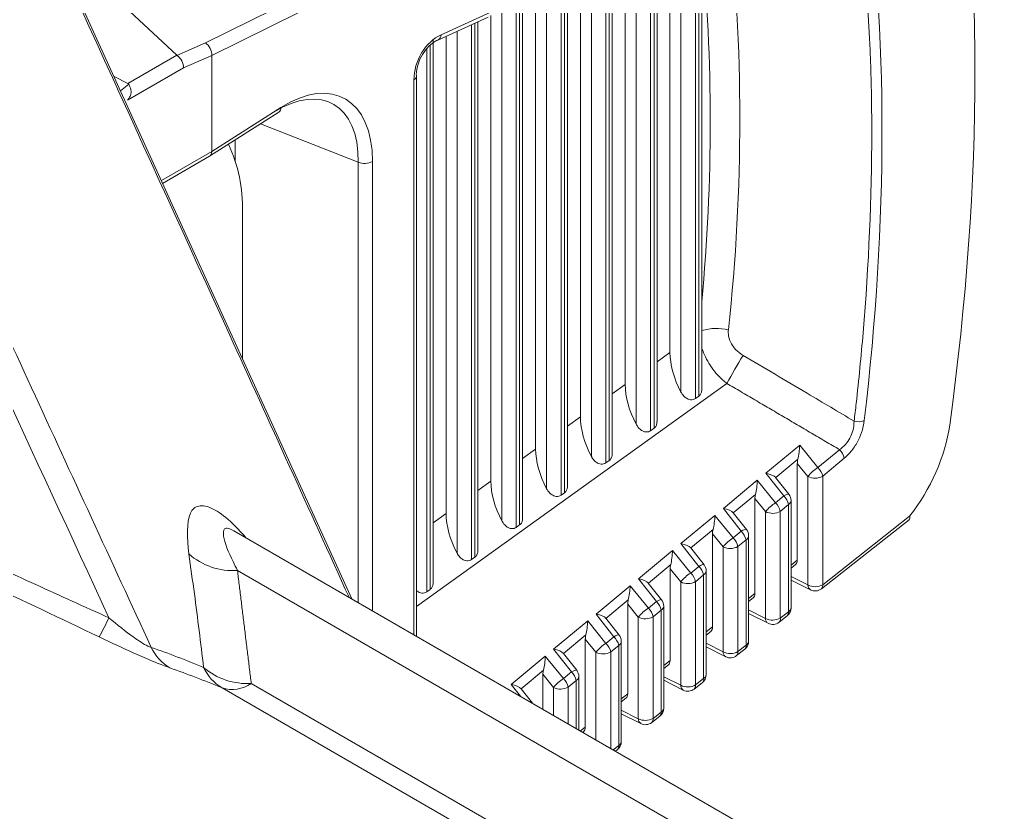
# Model space of a CAD drawing. Extents: x 2 to 136, y 1 to 99.
# Drawn here: x 16.927 to 17.887, y 83.887 to 84.662 of the extents above; entities that cross this region are included whole.
import ezdxf

# ---------------------------------------------------------------- set-up
doc = ezdxf.new("R2010")
doc.units = 0
doc.header["$MEASUREMENT"] = 0
doc.linetypes.add('SLD-Solid', pattern=[0])
doc.layers.add('OBJECT', color=7, linetype='CONTINUOUS')

msp = doc.modelspace()

# ---------------------------------------------------------------- linework, layer by layer
at = {"layer": 'OBJECT', "linetype": 'SLD-Solid', "lineweight": 15}
for p, q in [((17.25205, 84.09551), (16.89276, 84.88417)), ((17.10884, 84.63938), (17.38246, 84.77492)), ((17.38867, 84.76268), (17.11487, 84.62705)), ((17.59464, 84.3006), (17.59464, 84.75979)), ((17.56352, 84.75185), (17.56352, 84.33666)), ((17.57429, 84.29784), (17.57429, 84.75371)), ((17.58837, 84.75677), (17.58837, 84.29152)), ((17.59172, 84.29393), (17.59172, 84.75829)), ((17.51968, 84.73192), (17.51968, 84.30514)), ((17.53044, 84.26632), (17.53044, 84.73462)), ((17.54452, 84.73684), (17.54452, 84.25999)), ((17.54787, 84.2624), (17.54787, 84.73836)), ((17.5508, 84.26907), (17.5508, 84.73969)), ((17.08073, 84.62733), (16.98315, 84.71861)), ((17.47584, 84.712), (17.47584, 84.27362)), ((17.4866, 84.23479), (17.4866, 84.71553)), ((17.50068, 84.71705), (17.50068, 84.22847)), ((17.50403, 84.23088), (17.50403, 84.71844)), ((17.50696, 84.23755), (17.50696, 84.71977)), ((17.44276, 84.20327), (17.44276, 84.69644)), ((17.45684, 84.69781), (17.45684, 84.19695)), ((17.46019, 84.19935), (17.46019, 84.69852)), ((17.46312, 84.20602), (17.46312, 84.69984)), ((17.432, 84.68862), (17.432, 84.24209)), ((17.39892, 84.17174), (17.39892, 84.67704)), ((17.413, 84.67871), (17.413, 84.16542)), ((17.41635, 84.16783), (17.41635, 84.67905)), ((17.41928, 84.1745), (17.41928, 84.67991)), ((17.33633, 84.64221), (17.38537, 84.6645)), ((17.33963, 84.64746), (17.38867, 84.66974)), ((17.38816, 84.66639), (17.38816, 84.21057)), ((17.36916, 84.65713), (17.36916, 84.1339)), ((17.37251, 84.1363), (17.37251, 84.65866)), ((17.37544, 84.14297), (17.37544, 84.65999)), ((17.34432, 84.64584), (17.34432, 84.17904)), ((17.35508, 84.14022), (17.35508, 84.65073)), ((17.0809, 84.62721), (17.10884, 84.63938)), ((17.32867, 84.10478), (17.32867, 84.63744)), ((17.3316, 84.11145), (17.3316, 84.6425)), ((17.03289, 84.59972), (17.08073, 84.62733)), ((17.08073, 84.62733), (17.0809, 84.62721)), ((17.11486, 84.627), (17.08717, 84.61494)), ((17.11487, 84.62705), (17.11486, 84.627)), ((17.11486, 84.53312), (17.11486, 84.627)), ((17.32532, 84.63403), (17.32532, 84.10237)), ((17.01929, 84.60644), (17.03289, 84.59972)), ((17.08717, 84.61494), (17.03233, 84.58328)), ((17.31535, 84.05897), (17.31535, 84.60714)), ((17.02567, 84.59243), (17.03372, 84.59894)), ((17.31278, 84.06045), (17.31278, 84.60328)), ((17.11286, 84.52858), (17.18054, 84.57163)), ((17.11486, 84.53312), (17.18261, 84.57621)), ((17.25841, 84.52286), (17.16274, 84.56031)), ((17.13779, 84.54444), (17.13779, 84.52408)), ((17.06564, 84.5047), (17.11486, 84.53312)), ((17.11486, 84.53312), (17.11486, 84.53312)), ((17.06686, 84.50202), (17.11273, 84.5285)), ((17.25841, 84.09184), (17.25841, 84.52286)), ((17.27227, 84.52342), (17.27227, 84.08384)), ((17.14492, 84.33067), (17.14492, 84.47445)), ((17.56352, 84.33666), (17.5508, 84.32752)), ((17.31535, 84.08796), (17.61909, 84.30637)), ((17.51968, 84.30514), (17.50696, 84.29599)), ((17.58837, 84.29152), (17.59172, 84.29393)), ((17.47584, 84.27362), (17.46312, 84.26447)), ((17.54452, 84.25999), (17.54787, 84.2624)), ((17.432, 84.24209), (17.41928, 84.23294)), ((17.65728, 84.21839), (17.6905, 84.24592)), ((17.6905, 84.24592), (17.70834, 84.22393)), ((17.72951, 84.24147), (17.70834, 84.22393)), ((17.6887, 84.23217), (17.66698, 84.21417)), ((17.71299, 84.21552), (17.73415, 84.23307)), ((17.50068, 84.22847), (17.50403, 84.23088)), ((17.68815, 84.13342), (17.68815, 84.22807)), ((17.69855, 84.21527), (17.68815, 84.22807)), ((17.67484, 84.19616), (17.65728, 84.21839)), ((17.6799, 84.19781), (17.66695, 84.21421)), ((17.69855, 84.10908), (17.69855, 84.21527)), ((17.71299, 84.21552), (17.71299, 84.10934)), ((17.38816, 84.21057), (17.37544, 84.20142)), ((17.61574, 84.18396), (17.64899, 84.21152)), ((17.64899, 84.21152), (17.66684, 84.18953)), ((17.45684, 84.19695), (17.46019, 84.19935)), ((17.64719, 84.19777), (17.62543, 84.17974)), ((17.64664, 84.10072), (17.64664, 84.19367)), ((17.65704, 84.18087), (17.64664, 84.19367)), ((17.66684, 84.18953), (17.67484, 84.19616)), ((17.63329, 84.16173), (17.61574, 84.18396)), ((17.67948, 84.18775), (17.67148, 84.18112)), ((17.67948, 84.08294), (17.67948, 84.18775)), ((17.68205, 84.0868), (17.68205, 84.19161)), ((17.34432, 84.17904), (17.3316, 84.16989)), ((17.57419, 84.14953), (17.60748, 84.17712)), ((17.60748, 84.17712), (17.62533, 84.15513)), ((17.63835, 84.16338), (17.6254, 84.17978)), ((17.65704, 84.07638), (17.65704, 84.18087)), ((17.67148, 84.18112), (17.67148, 84.07663)), ((17.79804, 84.17636), (17.71299, 84.10934)), ((17.413, 84.16542), (17.41635, 84.16783)), ((17.71174, 84.10535), (17.79753, 84.17294)), ((17.13651, 84.16219), (17.13652, 84.16218)), ((20.06021, 82.47439), (17.13652, 84.1622)), ((17.60568, 84.16337), (17.58389, 84.14531)), ((17.60514, 84.06801), (17.60514, 84.15927)), ((17.61553, 84.14647), (17.60514, 84.15927)), ((17.62533, 84.15513), (17.63329, 84.16173)), ((17.6405, 84.05406), (17.6405, 84.15718)), ((17.59175, 84.1273), (17.57419, 84.14953)), ((17.59681, 84.12895), (17.58386, 84.14535)), ((17.61553, 84.04367), (17.61553, 84.14647)), ((17.63794, 84.15332), (17.62998, 84.14672)), ((17.62998, 84.14672), (17.62998, 84.04393)), ((17.63794, 84.0502), (17.63794, 84.15332)), ((17.36916, 84.1339), (17.37251, 84.1363)), ((17.53265, 84.1151), (17.56598, 84.14272)), ((17.56598, 84.14272), (17.58382, 84.12073)), ((17.56418, 84.12897), (17.54234, 84.11088)), ((17.58382, 84.12073), (17.59175, 84.1273)), ((17.68205, 84.12862), (17.68815, 84.13342)), ((17.68205, 84.1256), (17.68646, 84.12908)), ((20.0073, 82.46808), (17.14008, 84.12329)), ((17.56363, 84.03531), (17.56363, 84.12487)), ((17.57403, 84.11207), (17.56363, 84.12487)), ((17.59639, 84.11889), (17.58847, 84.11232)), ((17.59639, 84.01747), (17.59639, 84.11889)), ((17.59896, 84.02133), (17.59896, 84.12275)), ((17.68205, 84.11742), (17.69855, 84.10908)), ((17.4911, 84.08067), (17.52447, 84.10832)), ((17.52447, 84.10832), (17.54232, 84.08633)), ((17.5502, 84.09287), (17.53265, 84.1151)), ((17.55526, 84.09452), (17.54231, 84.11092)), ((17.57403, 84.01097), (17.57403, 84.11207)), ((17.58847, 84.11232), (17.58847, 84.01123)), ((17.68205, 84.11388), (17.70104, 84.10428)), ((17.32532, 84.10237), (17.32867, 84.10478)), ((17.6405, 84.09588), (17.64664, 84.10072)), ((17.52267, 84.09457), (17.5008, 84.07644)), ((17.52212, 84.0026), (17.52212, 84.09047)), ((17.53252, 84.07767), (17.52212, 84.09047)), ((17.54232, 84.08633), (17.5502, 84.09287)), ((17.55741, 83.98859), (17.55741, 84.08832)), ((17.6405, 84.09287), (17.64495, 84.09638)), ((17.50866, 84.05843), (17.4911, 84.08067)), ((17.55485, 84.08446), (17.54696, 84.07792)), ((17.54696, 84.07792), (17.54696, 83.97852)), ((17.55485, 83.98473), (17.55485, 84.08446)), ((17.6405, 84.08474), (17.65704, 84.07638)), ((17.6405, 84.08119), (17.65954, 84.07157)), ((17.67024, 84.07264), (17.67824, 84.07894)), ((17.67148, 84.07663), (17.67948, 84.08294)), ((17.44956, 84.04623), (17.48296, 84.07392)), ((17.48296, 84.07392), (17.50081, 84.05193)), ((17.51372, 84.06009), (17.50077, 84.07648)), ((17.53252, 83.97826), (17.53252, 84.07767)), ((17.48116, 84.06017), (17.45925, 84.04201)), ((17.59896, 84.06315), (17.60514, 84.06801)), ((17.59896, 84.06013), (17.60345, 84.06367)), ((17.48062, 83.9699), (17.48062, 84.05607)), ((17.49101, 84.04327), (17.48062, 84.05607)), ((17.50081, 84.05193), (17.50866, 84.05843)), ((17.5133, 84.05003), (17.50546, 84.04352)), ((17.5133, 83.952), (17.5133, 84.05003)), ((17.51587, 83.95586), (17.51587, 84.05389)), ((17.59896, 84.05205), (17.61553, 84.04367)), ((17.62998, 84.04393), (17.63794, 84.0502)), ((17.40801, 84.0118), (17.44146, 84.03952)), ((17.44146, 84.03952), (17.4593, 84.01753)), ((17.46711, 84.024), (17.44956, 84.04623)), ((17.47217, 84.02565), (17.45922, 84.04205)), ((17.49101, 83.95756), (17.49101, 84.04327)), ((17.50546, 84.04352), (17.50546, 83.94922)), ((17.59896, 84.04851), (17.61803, 84.03887)), ((17.62873, 84.03994), (17.63669, 84.04621)), ((17.55741, 84.03041), (17.56363, 84.03531)), ((17.55741, 84.0274), (17.56194, 84.03097)), ((17.43966, 84.02577), (17.41771, 84.00758)), ((17.43911, 83.98752), (17.43911, 84.02167)), ((17.44951, 84.00887), (17.43911, 84.02167)), ((17.4593, 84.01753), (17.46711, 84.024)), ((17.15361, 84.01268), (19.92355, 82.41363)), ((17.4172, 84.00017), (17.40801, 84.0118)), ((17.47176, 84.01559), (17.46395, 84.00912)), ((17.47176, 83.96867), (17.47176, 84.01559)), ((17.47432, 83.96719), (17.47432, 84.01946)), ((17.55741, 84.01937), (17.57403, 84.01097)), ((17.55741, 84.01582), (17.57652, 84.00616)), ((17.58722, 84.00723), (17.59515, 84.01347)), ((17.58847, 84.01123), (17.59639, 84.01747)), ((19.89613, 82.40869), (17.12501, 84.00843)), ((17.42889, 83.99342), (17.41768, 84.00762)), ((17.44951, 83.98152), (17.44951, 84.00887)), ((17.46395, 84.00912), (17.46395, 83.97318)), ((17.51587, 83.99768), (17.52212, 84.0026)), ((17.51587, 83.99466), (17.52043, 83.99826)), ((17.51587, 83.98668), (17.53252, 83.97826)), ((17.51587, 83.98314), (17.53502, 83.97346)), ((17.54696, 83.97852), (17.55485, 83.98473)), ((17.54572, 83.97453), (17.5536, 83.98074)), ((17.47597, 83.96624), (17.48062, 83.9699)), ((17.47818, 83.96497), (17.47893, 83.96556)), ((17.50795, 83.94778), (17.5133, 83.952)), ((17.51016, 83.94651), (17.51206, 83.948))]:
    msp.add_line(p, q, dxfattribs=at)
at = {"layer": 'OBJECT', "linetype": 'SLD-Solid', "lineweight": 15, "flags": 128}
for points in [[(17.33499, 84.64183), (17.33588, 84.64203), (17.33633, 84.64221)], [(17.67484, 84.19616), (17.67632, 84.197), (17.67762, 84.19761), (17.67868, 84.19795), (17.67945, 84.19802), (17.67989, 84.19781), (17.6799, 84.19781)], [(17.63329, 84.16173), (17.63478, 84.16257), (17.63608, 84.16318), (17.63714, 84.16352), (17.6379, 84.16359), (17.63835, 84.16338), (17.63835, 84.16338)], [(17.59175, 84.1273), (17.59323, 84.12814), (17.59453, 84.12875), (17.59559, 84.12909), (17.59636, 84.12916), (17.5968, 84.12895), (17.59681, 84.12895)], [(17.5502, 84.09287), (17.55169, 84.09371), (17.55299, 84.09431), (17.55405, 84.09466), (17.55481, 84.09473), (17.55526, 84.09452), (17.55526, 84.09452)], [(17.50866, 84.05843), (17.51014, 84.05928), (17.51144, 84.05988), (17.5125, 84.06023), (17.51327, 84.0603), (17.51371, 84.06009), (17.51372, 84.06009)], [(17.46711, 84.024), (17.4686, 84.02484), (17.4699, 84.02545), (17.47096, 84.0258), (17.47172, 84.02586), (17.47217, 84.02566), (17.47217, 84.02565)]]:
    msp.add_lwpolyline(points, dxfattribs=at)
at = {"layer": 'OBJECT', "linetype": 'SLD-Solid', "lineweight": 15}
for centre, radius, start, end in [((15.72275, 84.56538), 1.90913, 353.78748, 6.21252), ((15.71728, 84.5626), 1.88562, 354.63613, 5.36387), ((17.3333, 84.64778), 0.00634, 298.59155, 357.08812), ((17.31053, 84.60756), 0.00483, 297.73003, 355.05814), ((17.31186, 84.60713), 0.00349, 0.15678, 25.53189), ((17.1776, 84.57571), 0.00503, 305.75241, 5.62959), ((17.00468, 84.47959), 0.14033, 357.90387, 25.61745), ((17.26478, 84.53685), 0.01538, 245.50384, 299.13342), ((17.60904, 84.30768), 0.05241, 77.17889, 105.94639), ((19.31537, 83.33545), 1.9545, 149.28549, 150.21418), ((17.74785, 84.28578), 0.01696, 256.08616, 290.232), ((17.71848, 84.22989), 0.01599, 11.4411, 46.39167), ((17.72906, 84.19063), 0.03922, 121.88635, 141.08507), ((17.69731, 84.21235), 0.016, 11.4435, 46.39001), ((17.70553, 84.22883), 0.01525, 242.75324, 299.28003), ((17.66381, 84.18458), 0.01599, 11.4411, 46.39167), ((17.67205, 84.19161), 0.01, 0, 38.29771), ((17.68754, 84.15624), 0.0392, 121.88244, 141.08897), ((17.65581, 84.17795), 0.01599, 11.44117, 46.39234), ((17.67726, 84.19201), 0.0048, 297.5272, 355.25834), ((17.66402, 84.19443), 0.01525, 242.75362, 299.27965), ((17.64605, 84.12183), 0.03922, 121.88635, 141.08507), ((17.6143, 84.14355), 0.016, 11.44615, 46.39021), ((17.62226, 84.15015), 0.01599, 11.44375, 46.39261), ((17.63572, 84.15758), 0.0048, 297.52704, 355.26408), ((17.6305, 84.15718), 0.01, 0, 38.29771), ((17.62252, 84.16003), 0.01525, 242.75361, 299.28059), ((17.13555, 84.18818), 0.06504, 228.4862, 273.99239), ((17.58072, 84.11572), 0.01599, 11.44037, 46.3924), ((17.58896, 84.12275), 0.01, 0, 38.29771), ((17.60453, 84.08744), 0.03921, 121.88354, 141.08787), ((17.5728, 84.10915), 0.01599, 11.43925, 46.39712), ((17.59417, 84.12315), 0.0048, 297.52484, 355.26071), ((17.58101, 84.12563), 0.01525, 242.75534, 299.27886), ((17.70388, 84.1088), 0.00534, 177.00044, 237.89573), ((17.70553, 84.12264), 0.01525, 242.75324, 299.28003), ((17.7088, 84.10845), 0.00428, 313.41551, 11.95324), ((17.70555, 84.1132), 0.01, 243.17761, 308.23609), ((17.53917, 84.08129), 0.01599, 11.44321, 46.39315), ((17.55263, 84.08872), 0.0048, 297.52929, 355.25889), ((17.54741, 84.08832), 0.01, 0, 38.29771), ((17.56303, 84.05303), 0.03922, 121.88635, 141.08507), ((17.5395, 84.09123), 0.01525, 242.75324, 299.28003), ((17.53128, 84.07475), 0.016, 11.4435, 46.39001), ((17.67205, 84.0868), 0.01, 308.23609, 0), ((17.6753, 84.08205), 0.00428, 313.41598, 11.95207), ((17.67726, 84.0872), 0.0048, 297.5272, 355.25834), ((16.738, 84.20919), 0.30633, 330.50338, 334.42597), ((17.66238, 84.0761), 0.00534, 176.99994, 237.9013), ((17.66402, 84.08994), 0.01525, 242.75362, 299.27965), ((17.66405, 84.0805), 0.01, 243.17761, 308.23609), ((17.6673, 84.07575), 0.00428, 313.40353, 11.96576), ((17.50587, 84.05389), 0.01, 0, 38.29771), ((17.52152, 84.01864), 0.0392, 121.88244, 141.08897), ((17.48978, 84.04035), 0.016, 11.44634, 46.39002), ((17.49763, 84.04685), 0.01599, 11.44117, 46.39234), ((17.51108, 84.05428), 0.0048, 297.52939, 355.25911), ((17.6305, 84.05406), 0.01, 308.23609, 0), ((17.63375, 84.04932), 0.00428, 313.41768, 11.95107), ((17.63572, 84.05446), 0.0048, 297.52704, 355.26408), ((16.75015, 83.17227), 0.92752, 67.37798, 70.76741), ((17.09759, 84.06781), 0.04635, 205.2658, 239.29006), ((17.498, 84.05683), 0.01525, 242.75361, 299.28059), ((17.62087, 84.04339), 0.00534, 177.00566, 237.89558), ((17.62252, 84.05723), 0.01525, 242.75361, 299.28059), ((17.62254, 84.04779), 0.01, 243.17761, 308.23609), ((17.62579, 84.04304), 0.00428, 313.41484, 11.95), ((16.76926, 83.1547), 0.92488, 67.37849, 70.76719), ((17.14818, 84.04756), 0.04547, 204.8668, 239.36815), ((17.14991, 84.0788), 0.06622, 229.51273, 273.19869), ((17.45608, 84.01242), 0.016, 11.44536, 46.39027), ((17.46432, 84.01946), 0.01, 0, 38.29771), ((17.58896, 84.02133), 0.01, 308.23609, 0), ((17.59417, 84.02173), 0.0048, 297.52484, 355.26071), ((17.13497, 84.03973), 0.03285, 252.34276, 304.57326), ((17.48002, 83.98423), 0.03922, 121.88691, 141.0845), ((17.44827, 84.00595), 0.01599, 11.44375, 46.39261), ((17.46954, 84.01985), 0.0048, 297.52485, 355.26332), ((17.57936, 84.01069), 0.00534, 176.99796, 237.90328), ((17.58101, 84.02453), 0.01525, 242.75534, 299.27886), ((17.58428, 84.01034), 0.00428, 313.41768, 11.95107), ((17.59221, 84.01658), 0.00428, 313.41752, 11.95052), ((17.45649, 84.02243), 0.01525, 242.75475, 299.27945), ((17.58103, 84.01509), 0.01, 243.17761, 308.23609), ((17.54741, 83.98859), 0.01, 308.23609, 0), ((17.55066, 83.98385), 0.00428, 313.40391, 11.96093), ((17.55263, 83.98899), 0.0048, 297.52929, 355.25889), ((17.53786, 83.97798), 0.00534, 177.00044, 237.89573), ((17.5395, 83.99182), 0.01525, 242.75324, 299.28003), ((17.53953, 83.98238), 0.01, 243.17761, 308.23609), ((17.54278, 83.97763), 0.00428, 313.41551, 11.95324), ((17.50587, 83.95586), 0.01, 308.23609, 0), ((17.51108, 83.95626), 0.0048, 297.52939, 355.25911), ((17.50912, 83.95111), 0.00428, 313.41757, 11.95118)]:
    msp.add_arc(centre, radius, start, end, dxfattribs=at)
for centre, major_axis, ratio, start_param, end_param in [((16.36173, 83.6493), (1.0353, 1.98807), 0.546171, 5.292217, 5.655725), ((16.31741, 83.62087), (1.00355, 1.9254), 0.546183, 5.319886, 5.628915), ((17.34469, 84.61176), (0.01678, 0.03637), 0.746233, 0.713143, 2.124669), ((17.10761, 84.631), (-0.00422, 0.00907), 0.65764, 3.98628, 5.498362), ((17.33726, 84.61562), (0.01275, 0.02722), 0.6715, 0.71132, 2.122845), ((17.08009, 84.61902), (-0.00451, 0.00894), 0.611471, 3.961588, 5.480025), ((17.18192, 84.46512), (0.06218, 0.1204), 0.544409, 5.47139, 7.03459), ((17.00629, 84.57641), (0.02725, 0.02281), 0.225664, 6.241631, 6.382232), ((17.17449, 84.46898), (0.05848, 0.1111), 0.541805, 5.475394, 7.038594), ((17.10761, 84.53709), (-0.00519, 0.00855), 0.59377, 3.128846, 3.914325), ((17.60632, 84.31244), (-0.03015, 0.0521), 0.583023, 0.78916, 1.51409), ((17.56248, 84.28091), (-0.03015, 0.0521), 0.583023, 0.78916, 1.51409), ((17.51864, 84.24939), (-0.03015, 0.0521), 0.583023, 0.78916, 1.51409), ((17.76484, 84.23523), (0.05084, 0.09763), 0.546171, 4.370683, 5.292217), ((17.4748, 84.21787), (-0.03015, 0.0521), 0.583023, 0.78916, 1.51409), ((17.68771, 84.24137), (0.00138, 0.01392), 0.177178, 4.008057, 5.062469), ((17.69485, 84.23258), (0.00404, 0.01025), 0.521, 1.812242, 2.218503), ((17.65449, 84.21385), (0.01306, -0.00138), 0.372225, 0.340665, 1.395076), ((17.43096, 84.18634), (-0.03015, 0.0521), 0.583023, 0.78916, 1.51409), ((17.6462, 84.20697), (0.00138, 0.01392), 0.177178, 4.008057, 5.062469), ((17.65334, 84.19818), (0.00404, 0.01025), 0.521, 1.812242, 2.218503), ((17.61295, 84.17941), (0.01306, -0.00138), 0.372225, 0.340665, 1.395076), ((17.38712, 84.15482), (-0.03015, 0.0521), 0.583023, 0.78916, 1.51409), ((17.60469, 84.17257), (0.00138, 0.01392), 0.177178, 4.008057, 5.062469), ((17.61183, 84.16378), (0.00404, 0.01025), 0.521, 1.812242, 2.218503), ((17.5714, 84.14498), (0.01306, -0.00138), 0.372225, 0.340665, 1.395076), ((17.56319, 84.13817), (0.00138, 0.01392), 0.177178, 4.008057, 5.062469), ((17.57033, 84.12938), (0.00404, 0.01025), 0.521, 1.812242, 2.218503), ((17.68101, 84.13752), (-0.00505, 0.00871), 0.579362, 3.224011, 3.926284), ((17.52168, 84.10377), (0.00138, 0.01392), 0.177178, 4.008057, 5.062469), ((17.52986, 84.11055), (0.01306, -0.00138), 0.372225, 0.340665, 1.395076), ((17.6395, 84.10481), (-0.00505, 0.00871), 0.579362, 3.224011, 3.926284), ((17.52882, 84.09498), (0.00404, 0.01025), 0.521, 1.812242, 2.218503), ((17.48831, 84.07612), (0.01306, -0.00138), 0.372225, 0.340665, 1.395076), ((17.48017, 84.06937), (0.00138, 0.01392), 0.177178, 4.008057, 5.062469), ((17.48731, 84.06058), (0.00404, 0.01025), 0.521, 1.812242, 2.218503), ((17.598, 84.07211), (-0.00505, 0.00871), 0.579362, 3.224011, 3.926284), ((17.43867, 84.03497), (0.00138, 0.01392), 0.177178, 4.008057, 5.062469), ((17.44677, 84.04169), (0.01306, -0.00138), 0.372225, 0.340665, 1.395076), ((17.55649, 84.0394), (-0.00505, 0.00871), 0.579362, 3.224011, 3.926284), ((17.44581, 84.02618), (0.00404, 0.01025), 0.521, 1.812242, 2.218503), ((17.40522, 84.00726), (0.01306, -0.00138), 0.372225, 0.340665, 1.395076), ((17.51498, 84.0067), (-0.00505, 0.00871), 0.579362, 3.224011, 3.926284), ((17.47348, 83.97399), (-0.00505, 0.00871), 0.579362, 3.224011, 3.926284)]:
    msp.add_ellipse(centre, major_axis=major_axis, ratio=ratio, start_param=start_param, end_param=end_param, dxfattribs=at)
for points, knots in [([(17.01432, 84.07695), (16.94019, 84.23736), (16.78787, 84.56697), (16.63588, 84.89625), (16.55785, 85.06528)], [0, 0, 0, 0, 0.486656, 1, 1, 1, 1]), ([(17.24933, 84.09708), (17.21034, 84.18275), (17.08998, 84.44719), (16.96919, 84.71179), (16.88754, 84.89067)], [0, 0, 0, 0, 0.323955, 1, 1, 1, 1]), ([(17.74377, 84.26931), (17.74445, 84.27513), (17.74782, 84.3042), (17.75718, 84.40033), (17.76127, 84.49388), (17.7609, 84.58446), (17.75909, 84.67415), (17.75031, 84.75332), (17.74377, 84.81229)], [0, 0, 0, 0, 0.029968, 0.149857, 0.5, 0.529968, 0.649857, 1, 1, 1, 1]), ([(17.03233, 84.58328), (17.03338, 84.58456), (17.03517, 84.58672), (17.03614, 84.59074), (17.03576, 84.59428), (17.03473, 84.59708), (17.03399, 84.59844), (17.03372, 84.59894)], [0, 0, 0, 0, 0.2815, 0.477143, 0.672465, 0.878459, 1, 1, 1, 1]), ([(17.63505, 84.33374), (17.63248, 84.33552), (17.62735, 84.33908), (17.62234, 84.34661), (17.62043, 84.35345), (17.62061, 84.35739), (17.62067, 84.35878)], [0, 0, 0, 0, 0.288935, 0.578765, 0.851938, 1, 1, 1, 1]), ([(17.59464, 84.34047), (17.59702, 84.3349), (17.60177, 84.32379), (17.61165, 84.31261), (17.61782, 84.30744), (17.61909, 84.30637)], [0, 0, 0, 0, 0.442974, 0.885211, 1, 1, 1, 1]), ([(17.74377, 84.26931), (17.72848, 84.27843), (17.69229, 84.29999), (17.656, 84.32139), (17.63505, 84.33374)], [0, 0, 0, 0, 0.422662, 1, 1, 1, 1]), ([(17.59458, 84.30059), (17.5946, 84.30044), (17.59477, 84.29914), (17.59417, 84.29702), (17.59302, 84.29498), (17.59202, 84.29418), (17.59172, 84.29393)], [0, 0, 0, 0, 0.057006, 0.480684, 0.839305, 1, 1, 1, 1]), ([(17.58837, 84.29152), (17.58767, 84.29113), (17.58627, 84.29034), (17.58369, 84.29022), (17.58081, 84.29099), (17.57756, 84.29312), (17.57545, 84.29574), (17.57445, 84.29754), (17.57429, 84.29784)], [0, 0, 0, 0, 0.150357, 0.300701, 0.452228, 0.658968, 0.942855, 1, 1, 1, 1]), ([(17.73415, 84.23307), (17.73671, 84.23547), (17.74181, 84.24028), (17.74802, 84.25028), (17.75215, 84.26055), (17.75322, 84.26688), (17.75372, 84.26986)], [0, 0, 0, 0, 0.261879, 0.524405, 0.776416, 1, 1, 1, 1]), ([(17.54452, 84.25999), (17.54383, 84.2596), (17.54243, 84.25882), (17.53985, 84.2587), (17.53697, 84.25946), (17.53372, 84.26159), (17.53161, 84.26422), (17.53061, 84.26602), (17.53044, 84.26632)], [0, 0, 0, 0, 0.150358, 0.300706, 0.452228, 0.658978, 0.942867, 1, 1, 1, 1]), ([(17.55074, 84.26907), (17.55076, 84.26891), (17.55093, 84.26761), (17.55033, 84.2655), (17.54917, 84.26345), (17.54818, 84.26265), (17.54787, 84.2624)], [0, 0, 0, 0, 0.057027, 0.480686, 0.839306, 1, 1, 1, 1]), ([(17.74377, 84.26931), (17.74355, 84.26622), (17.74315, 84.26073), (17.73987, 84.25266), (17.73532, 84.24599), (17.73149, 84.24301), (17.72951, 84.24147)], [0, 0, 0, 0, 0.295336, 0.524716, 0.75446, 1, 1, 1, 1]), ([(17.50068, 84.22847), (17.49999, 84.22808), (17.49859, 84.22729), (17.49601, 84.22717), (17.49313, 84.22794), (17.48988, 84.23007), (17.48777, 84.23269), (17.48677, 84.23449), (17.4866, 84.23479)], [0, 0, 0, 0, 0.150356, 0.3007, 0.452238, 0.658969, 0.942856, 1, 1, 1, 1]), ([(17.5069, 84.23754), (17.50692, 84.23739), (17.50709, 84.23609), (17.50649, 84.23397), (17.50533, 84.23193), (17.50434, 84.23113), (17.50403, 84.23088)], [0, 0, 0, 0, 0.057006, 0.480684, 0.839305, 1, 1, 1, 1]), ([(17.45684, 84.19695), (17.45615, 84.19655), (17.45475, 84.19577), (17.45217, 84.19565), (17.44929, 84.19641), (17.44603, 84.19854), (17.44393, 84.20117), (17.44293, 84.20297), (17.44276, 84.20327)], [0, 0, 0, 0, 0.150357, 0.300704, 0.452236, 0.658984, 0.942868, 1, 1, 1, 1]), ([(17.46306, 84.20602), (17.46308, 84.20586), (17.46325, 84.20456), (17.46265, 84.20245), (17.46149, 84.2004), (17.4605, 84.1996), (17.46019, 84.19935)], [0, 0, 0, 0, 0.057027, 0.480686, 0.839306, 1, 1, 1, 1]), ([(17.00463, 84.05836), (16.96732, 84.07614), (16.87319, 84.12101), (16.77761, 84.16278), (16.71991, 84.188)], [0, 0, 0, 0, 0.396331, 1, 1, 1, 1]), ([(17.09244, 84.13948), (17.0912, 84.15498), (17.08946, 84.17692), (17.10111, 84.18808), (17.11485, 84.18545), (17.13181, 84.17351), (17.14332, 84.16093), (17.14844, 84.15532)], [0, 0, 0, 0, 0.400064, 0.56598, 0.7333, 0.881266, 1, 1, 1, 1]), ([(17.41922, 84.17449), (17.41924, 84.17434), (17.41941, 84.17304), (17.41881, 84.17092), (17.41765, 84.16888), (17.41666, 84.16808), (17.41635, 84.16783)], [0, 0, 0, 0, 0.057006, 0.480684, 0.839305, 1, 1, 1, 1]), ([(17.79744, 84.17304), (17.79767, 84.1732), (17.79829, 84.17362), (17.79836, 84.17486), (17.79817, 84.17592), (17.79805, 84.17631), (17.79804, 84.17636)], [0, 0, 0, 0, 0.270247, 0.749399, 0.969629, 1, 1, 1, 1]), ([(17.13641, 84.16207), (17.13466, 84.16303), (17.13021, 84.16548), (17.12624, 84.1641), (17.12581, 84.15469), (17.13226, 84.13887), (17.13862, 84.12619), (17.14008, 84.12329)], [0, 0, 0, 0, 0.086975, 0.222417, 0.436076, 0.870903, 1, 1, 1, 1]), ([(17.413, 84.16542), (17.41231, 84.16503), (17.41091, 84.16424), (17.40832, 84.16412), (17.40545, 84.16489), (17.40219, 84.16702), (17.40009, 84.16964), (17.39909, 84.17144), (17.39892, 84.17174)], [0, 0, 0, 0, 0.150356, 0.300699, 0.452236, 0.658974, 0.942856, 1, 1, 1, 1]), ([(17.10692, 84.02843), (17.10404, 84.05245), (17.0996, 84.08949), (17.0943, 84.12647), (17.09244, 84.13948)], [0, 0, 0, 0, 0.648493, 1, 1, 1, 1]), ([(17.36916, 84.1339), (17.36847, 84.1335), (17.36707, 84.13272), (17.36448, 84.1326), (17.36161, 84.13336), (17.35835, 84.13549), (17.35625, 84.13812), (17.35525, 84.13992), (17.35508, 84.14022)], [0, 0, 0, 0, 0.150356, 0.300717, 0.452237, 0.658985, 0.942868, 1, 1, 1, 1]), ([(17.37538, 84.14297), (17.3754, 84.14281), (17.37557, 84.14151), (17.37497, 84.1394), (17.37381, 84.13735), (17.37282, 84.13655), (17.37251, 84.1363)], [0, 0, 0, 0, 0.057006, 0.480684, 0.839305, 1, 1, 1, 1]), ([(17.33154, 84.11144), (17.33156, 84.11129), (17.33173, 84.10999), (17.33113, 84.10787), (17.32997, 84.10583), (17.32898, 84.10503), (17.32867, 84.10478)], [0, 0, 0, 0, 0.057007, 0.480713, 0.839338, 1, 1, 1, 1]), ([(17.32532, 84.10237), (17.32462, 84.10198), (17.32323, 84.10119), (17.32065, 84.10108), (17.31787, 84.10177), (17.31624, 84.10297), (17.31535, 84.10363)], [0, 0, 0, 0, 0.236208, 0.472396, 0.710443, 1, 1, 1, 1]), ([(17.01432, 84.07695), (17.02236, 84.0703), (17.03261, 84.06183), (17.04583, 84.05287), (17.05187, 84.04938), (17.05463, 84.0484), (17.05568, 84.04803)], [0, 0, 0, 0, 0.580896, 0.740074, 0.900891, 1, 1, 1, 1]), ([(17.07392, 84.02796), (17.0694, 84.02964), (17.06038, 84.033), (17.03806, 84.04264), (17.01891, 84.0515), (17.00644, 84.05749), (17.00463, 84.05836)], [0, 0, 0, 0, 0.254854, 0.508629, 0.928591, 1, 1, 1, 1])]:
    msp.add_open_spline(points, degree=3, knots=knots, dxfattribs=at)
for points in [[(16.58729, 85.06324), (17.05568, 84.04803)], [(17.61909, 84.30637), (17.72951, 84.24147)], [(16.72723, 84.20717), (17.01432, 84.07695)], [(17.14008, 84.12329), (17.15361, 84.01268)]]:
    msp.add_open_spline(points, degree=1, dxfattribs=at)

doc.saveas('drawing.dxf')
